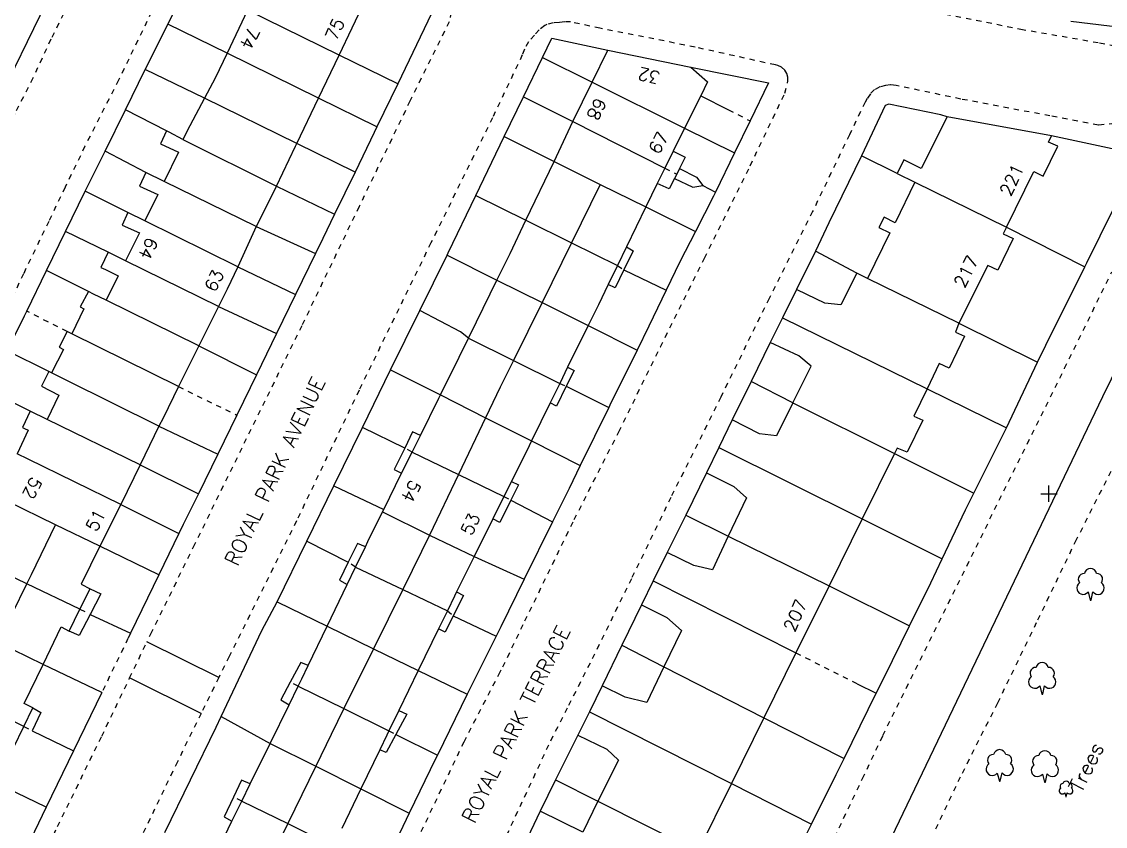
# Model space of a CAD drawing. Extents: x 428500 to 429165, y 435000 to 435500.
# Drawn here: x 428676.7 to 428779.9, y 435090.3 to 435166.9 of the extents above; entities that cross this region are included whole.
import ezdxf

# ---------------------------------------------------------------- set-up
doc = ezdxf.new("R2010")
doc.units = 0
doc.linetypes.add('DASHEDLINE', pattern=[1, 0.5, -0.5])
doc.layers.get('0').update_dxf_attribs({"color": 222})
for name, color, linetype in [('os_Block', 7, 'Continuous'), ('OS_LINE - Boundary', 8, 'Continuous'), ('OS_LINE - Building Division', 8, 'Continuous'), ('OS_LINE - Building Outline', 7, 'Continuous'), ('OS_LINE - Default', 8, 'Continuous'), ('OS_LINE - Edge', 8, 'DASHEDLINE'), ('OS_LINE - Property Closing', 8, 'DASHEDLINE'), ('OS_LINE - Road Or Track', 8, 'DASHEDLINE'), ('OS_LINE - Traffic Calming', 8, 'Continuous'), ('OS_PT - Spot Height', 8, 'Continuous'), ('OS_PT - Vegetation', 8, 'Continuous'), ('OS_SYMB_FILL - Vegetation', 8, 'Continuous'), ('OS_TEXT - Building or Structure', 4, 'Continuous'), ('OS_TEXT - General', 4, 'Continuous'), ('OS_TEXT - Road', 4, 'Continuous')]:
    doc.layers.add(name, color=color, linetype=linetype)
doc.styles.add('AutoTextStyle-2', font='')
doc.styles.get('AutoTextStyle-2').set_extended_font_data('romans-shx')

# ---------------------------------------------------------------- blocks, each defined once
blk = doc.blocks.new('nonconiferousTreesFillSymbol_#669966')
for points in [[(-1.874, 1.097), (-2.01, 0.969), (-2.099, 0.806), (-2.134, 0.623), (-2.112, 0.439), (-2.033, 0.27), (-1.906, 0.134), (-1.744, 0.043), (-1.561, 0.007), (-1.376, 0.028), (-1.207, 0.106), (-1.07, 0.232), (-1.069, 0.235), (-0.868, -0.539), (-0.788, -0.539), (-0.607, 0.244), (-0.607, 0.244), (-0.471, 0.113), (-0.301, 0.031), (-0.115, 0.007), (0.07, 0.041), (0.236, 0.131), (0.364, 0.269), (0.444, 0.439), (0.467, 0.626), (0.43, 0.811), (0.338, 0.975), (0.199, 1.102), (0.287, 1.259), (0.319, 1.436), (0.294, 1.615), (0.212, 1.775), (0.083, 1.901), (-0.08, 1.979), (-0.259, 2), (-0.259, 2), (-0.336, 2.184), (-0.469, 2.331), (-0.644, 2.427), (-0.84, 2.461), (-1.036, 2.427), (-1.211, 2.331), (-1.344, 2.184), (-1.421, 2), (-1.601, 1.978), (-1.764, 1.9), (-1.893, 1.773), (-1.975, 1.611), (-1.999, 1.431), (-1.964, 1.254), (-1.874, 1.097)], [(0.663, -1.113), (0.648, -1.124), (0.634, -1.136), (0.62, -1.148), (0.608, -1.162), (0.596, -1.176), (0.585, -1.192), (0.575, -1.207), (0.566, -1.224), (0.558, -1.241), (0.551, -1.258), (0.545, -1.276), (0.54, -1.294), (0.537, -1.312), (0.535, -1.331), (0.533, -1.349), (0.533, -1.368), (0.534, -1.387), (0.537, -1.405), (0.54, -1.424), (0.545, -1.442), (0.55, -1.459), (0.557, -1.477), (0.565, -1.494), (0.574, -1.51), (0.584, -1.526), (0.595, -1.541), (0.607, -1.556), (0.619, -1.569), (0.633, -1.582), (0.647, -1.594), (0.662, -1.605), (0.678, -1.615), (0.694, -1.624), (0.711, -1.633), (0.729, -1.64), (0.746, -1.645), (0.764, -1.65), (0.783, -1.654), (0.801, -1.656), (0.82, -1.658), (0.838, -1.658), (0.857, -1.657), (0.876, -1.655), (0.894, -1.651), (0.912, -1.647), (0.93, -1.641), (0.947, -1.635), (0.964, -1.627), (0.981, -1.618), (0.997, -1.608), (1.012, -1.597), (1.027, -1.586), (1.04, -1.573), (1.053, -1.559), (1.065, -1.545), (1.066, -1.544), (1.167, -1.931), (1.194, -1.931), (1.297, -1.539), (1.297, -1.539), (1.395, -1.623), (1.52, -1.657), (1.647, -1.636), (1.753, -1.564), (1.819, -1.453), (1.832, -1.324), (1.79, -1.203), (1.7, -1.11), (1.754, -0.997), (1.752, -0.871), (1.695, -0.759), (1.595, -0.684), (1.471, -0.661), (1.413, -0.542), (1.309, -0.46), (1.181, -0.431), (1.052, -0.46), (0.948, -0.542), (0.89, -0.661), (0.766, -0.684), (0.665, -0.76), (0.608, -0.873), (0.608, -0.999), (0.663, -1.113)]]:
    blk.add_lwpolyline(points)
blk = doc.blocks.new('positionedNonconiferousTreeSymbol_#669966')
blk.add_lwpolyline([(-1.074, 0.097), (-1.21, -0.031), (-1.299, -0.194), (-1.334, -0.377), (-1.312, -0.561), (-1.233, -0.73), (-1.106, -0.866), (-0.944, -0.957), (-0.761, -0.993), (-0.576, -0.972), (-0.407, -0.894), (-0.27, -0.768), (-0.269, -0.765), (-0.068, -1.539), (0.012, -1.539), (0.193, -0.756), (0.193, -0.756), (0.329, -0.887), (0.499, -0.969), (0.685, -0.993), (0.87, -0.959), (1.036, -0.869), (1.164, -0.731), (1.244, -0.561), (1.267, -0.374), (1.23, -0.189), (1.138, -0.025), (0.999, 0.102), (1.087, 0.259), (1.119, 0.436), (1.094, 0.615), (1.012, 0.775), (0.883, 0.901), (0.72, 0.979), (0.541, 1), (0.541, 1), (0.464, 1.184), (0.331, 1.331), (0.156, 1.427), (-0.04, 1.461), (-0.236, 1.427), (-0.411, 1.331), (-0.544, 1.184), (-0.621, 1), (-0.801, 0.978), (-0.964, 0.9), (-1.093, 0.773), (-1.175, 0.611), (-1.199, 0.431), (-1.164, 0.254), (-1.074, 0.097)])
blk = doc.blocks.new('spotHeightSymbol_#FF0000')
for points in [[(-0.775, 0), (0.775, 0)], [(0, -0.775), (0, 0.775)]]:
    blk.add_lwpolyline(points)
blk = doc.blocks.new('se2835se')
at = {"layer": 'OS_LINE - Boundary'}
blk.add_lwpolyline([(428715.233, 435000), (428719.674, 435008.665), (428743.487, 435055.655), (428779.682, 435131.22), (428815.718, 435204.722), (428832.863, 435240.282), (428848.739, 435279.652), (428868.741, 435320.451), (428880.806, 435343.787), (428899.38, 435379.188), (428921.605, 435421.416), (428937.268, 435414.537), (428938.062, 435414.06), (428961.345, 435400.778), (428966.055, 435401.784), (428971.029, 435405.699), (428979.231, 435411.52), (428976.6, 435414.85), (428975.54, 435416.16), (428978.13, 435418.08), (428986.08, 435423.98), (428993.201, 435429.142), (429000, 435420.81)], dxfattribs=at)
at = {"layer": 'OS_LINE - Building Division'}
for points in [[(428706.96, 435163.74), (428698.24, 435168.01)], [(428704.99, 435159.64), (428696.29, 435163.92)], [(428731.06, 435161.16), (428739.86, 435156.78)], [(428702.92, 435155.31), (428694.13, 435159.62)], [(428729.22, 435157.4), (428737.98, 435152.98)], [(428692.063, 435155.695), (428700.98, 435151.25)], [(428727.42, 435153.61), (428731.83, 435151.42)], [(428699.05, 435147.4), (428690.3, 435151.69)], [(428731.83, 435151.42), (428729.09, 435145.86)], [(428731.83, 435151.42), (428736.17, 435149.27)], [(428761.77, 435151.63), (428770.52, 435147.35)], [(428697.3, 435143.55), (428688.47, 435147.94)], [(428724.75, 435148), (428729.09, 435145.86)], [(428729.09, 435145.86), (428726.28, 435140.16)], [(428729.09, 435145.86), (428733.46, 435143.69)], [(428695.48, 435139.8), (428686.6, 435144.14)], [(428721.99, 435142.3), (428726.28, 435140.16)], [(428765.98, 435138.2), (428757.26, 435142.46)], [(428693.61, 435136.03), (428684.76, 435140.381)], [(428726.28, 435140.16), (428723.55, 435134.64)], [(428726.28, 435140.16), (428730.67, 435137.96)], [(428749.17, 435138.71), (428762.95, 435131.95)], [(428691.65, 435132.15), (428681.49, 435137.18)], [(428719.27, 435136.77), (428723.55, 435134.64)], [(428723.55, 435134.64), (428722.3, 435132.1), (428720.9, 435129.19)], [(428723.55, 435134.64), (428727.97, 435132.44)], [(428689.8, 435128.37), (428680.961, 435132.772), (428679.58, 435133.46)], [(428716.6, 435131.36), (428720.9, 435129.19)], [(428750.17, 435130.61), (428759.84, 435125.78)], [(428688.01, 435124.71), (428679.16, 435129.02)], [(428720.9, 435129.19), (428718.31, 435123.77)], [(428720.9, 435129.19), (428725.28, 435126.98)], [(428686.17, 435120.93), (428677.35, 435125.241), (428676.3, 435125.754)], [(428713.9, 435125.9), (428718.31, 435123.77)], [(428743.11, 435126.34), (428756.76, 435119.54)], [(428718.31, 435123.77), (428715.55, 435118.01)], [(428718.31, 435123.77), (428722.65, 435121.67)], [(428679.95, 435118.99), (428675.4, 435121.2)], [(428711.1, 435120.23), (428715.55, 435118.01)], [(428677.22, 435113.37), (428677.65, 435114.25), (428679.95, 435118.99)], [(428684.17, 435116.94), (428679.95, 435118.99)], [(428715.55, 435118.01), (428714.8, 435116.45), (428713.01, 435112.82)], [(428715.55, 435118.01), (428719.82, 435115.97)], [(428744.02, 435117.91), (428753.61, 435113.16)], [(428677.22, 435113.37), (428671.61, 435116.07)], [(428708.53, 435114.96), (428713.01, 435112.82)], [(428674.46, 435107.76), (428677.22, 435113.37)], [(428682.28, 435110.94), (428677.22, 435113.37)], [(428736.87, 435113.64), (428750.46, 435106.78)], [(428713.01, 435112.82), (428710.23, 435107.18)], [(428713.01, 435112.82), (428717.27, 435110.79)], [(428705.82, 435109.33), (428710.23, 435107.18)], [(428678.77, 435105.69), (428674.46, 435107.76)], [(428710.23, 435107.18), (428707.42, 435101.47)], [(428710.23, 435107.18), (428714.5, 435105.11)], [(428737.89, 435105.46), (428747.41, 435100.6)], [(428703.07, 435103.62), (428707.42, 435101.47)], [(428676.94, 435099.78), (428671.74, 435102.3)], [(428707.42, 435101.47), (428706.2, 435099), (428704.73, 435095.98)], [(428707.42, 435101.47), (428711.7, 435099.35)], [(428730.79, 435101.18), (428744.31, 435094.33)], [(428700.39, 435098.16), (428704.73, 435095.98)], [(428704.73, 435095.98), (428702.06, 435090.51)], [(428704.73, 435095.98), (428709.03, 435093.82)], [(428697.69, 435092.66), (428702.06, 435090.51)], [(428731.61, 435092.65), (428741.11, 435087.86)], [(428702.06, 435090.51), (428699.34, 435084.92)], [(428702.06, 435090.51), (428706.4, 435088.38)]]:
    blk.add_lwpolyline(points, dxfattribs=at)
at = {"layer": 'OS_LINE - Building Outline'}
for points in [[(428674.263, 435158.899), (428679.1, 435168.75)], [(428698.24, 435168.01), (428696.29, 435163.92)], [(428706.96, 435163.74), (428709.45, 435168.95)], [(428787.7, 435165.6), (428776.65, 435166.95)], [(428696.29, 435163.92), (428695.15, 435161.55), (428694.13, 435159.62)], [(428731.06, 435161.16), (428732.55, 435164.2)], [(428732.55, 435164.2), (428740.45, 435162.6)], [(428704.99, 435159.64), (428706.96, 435163.74)], [(428740.45, 435162.6), (428742.05, 435161.2), (428741.39, 435159.86)], [(428729.22, 435157.4), (428731.06, 435161.16)], [(428741.39, 435159.86), (428739.86, 435156.78)], [(428694.13, 435159.62), (428692.75, 435157), (428692.063, 435155.695)], [(428702.92, 435155.31), (428704.99, 435159.64)], [(428764.85, 435157.85), (428762.4, 435152.95), (428760.75, 435153.75), (428760.1, 435152.45)], [(428774.8, 435156.05), (428764.85, 435157.85)], [(428727.42, 435153.61), (428729.22, 435157.4)], [(428739.86, 435156.78), (428738.77, 435154.57)], [(428690.51, 435156.52), (428689.95, 435155.3), (428691.65, 435154.5), (428690.3, 435151.69)], [(428692.063, 435155.695), (428690.771, 435156.382), (428690.51, 435156.52)], [(428770.52, 435147.35), (428773.1, 435152.65), (428774, 435152.2), (428775.4, 435155.05), (428774.5, 435155.45), (428774.8, 435156.05)], [(428700.98, 435151.25), (428702.8, 435155.05), (428702.92, 435155.31)], [(428738.77, 435154.57), (428737.98, 435152.98)], [(428724.75, 435148), (428727.42, 435153.61)], [(428688.55, 435152.55), (428687.95, 435151.25), (428689.7, 435150.45), (428688.47, 435147.94)], [(428690.3, 435151.69), (428688.55, 435152.55)], [(428737.98, 435152.98), (428737.25, 435151.5)], [(428760.1, 435152.45), (428761.77, 435151.63)], [(428737.25, 435151.5), (428736.17, 435149.27)], [(428761.77, 435151.63), (428759.9, 435147.75), (428758.85, 435148.3), (428758.35, 435147.3), (428759.4, 435146.8), (428757.26, 435142.46)], [(428700.98, 435151.25), (428699.05, 435147.4)], [(428686.85, 435148.75), (428686.3, 435147.55), (428687.95, 435146.8), (428686.6, 435144.14)], [(428688.47, 435147.94), (428686.85, 435148.75)], [(428736.17, 435149.27), (428734.32, 435145.47)], [(428699.05, 435147.4), (428697.3, 435143.55)], [(428721.99, 435142.3), (428723.25, 435144.85), (428724.75, 435148)], [(428770.52, 435147.35), (428770.2, 435146.7), (428771.15, 435146.25), (428769.7, 435143.25), (428768.75, 435143.7), (428765.98, 435138.2)], [(428734.32, 435145.47), (428733.46, 435143.69)], [(428684.95, 435144.95), (428684.25, 435143.5), (428684.7, 435143.3), (428685.901, 435142.712), (428684.76, 435140.381)], [(428686.6, 435144.14), (428684.95, 435144.95)], [(428697.3, 435143.55), (428696.3, 435141.45), (428695.48, 435139.8)], [(428733.46, 435143.69), (428732.59, 435141.88)], [(428719.27, 435136.77), (428720.03, 435138.31), (428721.99, 435142.3)], [(428756.25, 435142.95), (428754.75, 435139.95), (428753.2, 435140.1), (428751.507, 435140.915), (428750.5, 435141.4)], [(428757.26, 435142.46), (428756.25, 435142.95)], [(428683.1, 435141.2), (428682.3, 435139.75), (428682.65, 435139.55), (428681.49, 435137.18)], [(428684.76, 435140.381), (428683.561, 435140.972), (428683.1, 435141.2)], [(428732.59, 435141.88), (428731.65, 435139.95), (428730.67, 435137.96)], [(428750.5, 435141.4), (428749.17, 435138.71)], [(428695.48, 435139.8), (428693.61, 435136.03)], [(428749.17, 435138.71), (428748, 435136.35)], [(428765.98, 435138.2), (428765.65, 435137.35), (428766.5, 435136.95), (428765.05, 435133.9), (428764.1, 435134.35), (428762.95, 435131.95)], [(428681.05, 435137.4), (428680.3, 435135.9), (428680.719, 435135.69), (428679.58, 435133.46)], [(428681.49, 435137.18), (428681.05, 435137.4)], [(428730.67, 435137.96), (428728.72, 435133.99)], [(428693.61, 435136.03), (428691.65, 435132.15)], [(428716.6, 435131.36), (428718.38, 435134.96), (428719.27, 435136.77)], [(428750.17, 435130.61), (428751.9, 435134.1), (428750.75, 435135.1), (428748, 435136.35)], [(428728.72, 435133.99), (428727.97, 435132.44)], [(428679.3, 435133.6), (428678.6, 435132.2), (428680.25, 435131.35), (428679.16, 435129.02)], [(428679.58, 435133.46), (428679.3, 435133.6)], [(428691.65, 435132.15), (428690.2, 435129.15), (428689.8, 435128.37)], [(428727.97, 435132.44), (428727.06, 435130.6)], [(428762.95, 435131.95), (428761.7, 435129.35), (428762.55, 435128.95), (428761.05, 435125.9), (428760.1, 435126.3), (428759.84, 435125.78)], [(428714.7, 435127.5), (428716.45, 435131.05), (428716.6, 435131.36)], [(428677.55, 435129.8), (428676.8, 435128.25), (428677.003, 435128.159), (428677.346, 435128.004), (428677.343, 435127.998), (428676.3, 435125.754)], [(428679.16, 435129.02), (428677.55, 435129.8)], [(428727.06, 435130.6), (428725.28, 435126.98)], [(428750.17, 435130.61), (428748.6, 435127.45), (428747, 435127.65), (428744.4, 435129)], [(428744.4, 435129), (428743.11, 435126.34)], [(428689.8, 435128.37), (428688.01, 435124.71)], [(428713.9, 435125.9), (428714.7, 435127.5)], [(428725.28, 435126.98), (428725.05, 435126.5), (428723.36, 435123.1)], [(428712.91, 435123.89), (428713.9, 435125.9)], [(428743.11, 435126.34), (428741.95, 435123.95)], [(428759.84, 435125.78), (428756.76, 435119.54)], [(428688.01, 435124.71), (428686.17, 435120.93)], [(428711.2, 435120.43), (428712.91, 435123.89)], [(428741.95, 435123.95), (428744.55, 435122.65), (428745.75, 435121.55), (428744.02, 435117.91)], [(428723.36, 435123.1), (428722.65, 435121.67)], [(428722.65, 435121.67), (428721.61, 435119.57)], [(428686.17, 435120.93), (428684.17, 435116.94)], [(428709.46, 435116.9), (428709.7, 435117.4), (428711.1, 435120.23)], [(428711.1, 435120.23), (428711.2, 435120.43)], [(428721.61, 435119.57), (428719.82, 435115.97)], [(428756.76, 435119.54), (428753.61, 435113.16)], [(428744.02, 435117.91), (428742.5, 435114.7), (428740.75, 435115.1), (428738.2, 435116.35)], [(428684.17, 435116.94), (428682.39, 435113.33), (428683.25, 435112.9)], [(428708.53, 435114.96), (428709.46, 435116.9)], [(428738.2, 435116.35), (428736.87, 435113.64)], [(428719.82, 435115.97), (428719.79, 435115.91), (428718.15, 435112.6)], [(428707.72, 435113.29), (428708.53, 435114.96)], [(428705.82, 435109.33), (428707.72, 435113.29)], [(428736.87, 435113.64), (428735.75, 435111.35)], [(428682.28, 435110.94), (428683.25, 435112.9)], [(428718.15, 435112.6), (428717.95, 435112.2), (428717.27, 435110.79)], [(428753.61, 435113.16), (428750.46, 435106.78)], [(428735.75, 435111.35), (428738.15, 435110.15), (428739.55, 435108.9), (428737.89, 435105.46)], [(428681.25, 435108.85), (428682.28, 435110.94)], [(428717.27, 435110.79), (428716.42, 435109.06)], [(428678.77, 435105.69), (428680.5, 435109.25), (428681.25, 435108.85)], [(428704.01, 435105.57), (428705.82, 435109.33)], [(428716.42, 435109.06), (428714.5, 435105.11)], [(428750.46, 435106.78), (428747.41, 435100.6)], [(428677.8, 435101.55), (428676.95, 435101.95), (428678.77, 435105.69)], [(428703.07, 435103.62), (428703.4, 435104.3), (428704.01, 435105.57)], [(428714.5, 435105.11), (428712.64, 435101.28)], [(428737.89, 435105.46), (428736.25, 435102.05), (428734.2, 435102.55), (428732, 435103.65)], [(428702.19, 435101.83), (428703.07, 435103.62)], [(428732, 435103.65), (428730.79, 435101.18)], [(428676.94, 435099.78), (428677.8, 435101.55)], [(428700.39, 435098.16), (428702.19, 435101.83)], [(428712.64, 435101.28), (428711.7, 435099.35)], [(428730.79, 435101.18), (428729.7, 435098.95)], [(428747.41, 435100.6), (428744.31, 435094.33)], [(428673.45, 435094.77), (428675.1, 435098.15), (428675.95, 435097.75), (428676.94, 435099.78)], [(428711.7, 435099.35), (428711.5, 435098.95), (428710.82, 435097.54)], [(428729.7, 435098.95), (428732.45, 435097.6), (428733.55, 435096.55), (428731.61, 435092.65)], [(428698.5, 435094.3), (428700.39, 435098.16)], [(428710.82, 435097.54), (428709.03, 435093.82)], [(428697.69, 435092.66), (428698.5, 435094.3)], [(428709.03, 435093.82), (428707.2, 435090.05)], [(428744.31, 435094.33), (428741.11, 435087.86)], [(428696.75, 435090.75), (428696.9, 435091.05), (428697.69, 435092.66)], [(428731.61, 435092.65), (428730.15, 435089.7), (428726.1, 435091.7)], [(428726.1, 435091.7), (428724.59, 435088.5)], [(428694.98, 435087.11), (428696.75, 435090.75)]]:
    blk.add_lwpolyline(points, dxfattribs=at)
at = {"layer": 'OS_LINE - Default'}
for points in [[(428690.66, 435166.7), (428692.69, 435170.73)], [(428709.45, 435168.95), (428715.75, 435167.7), (428712.54, 435161.01)], [(428688.5, 435162.37), (428689.3, 435164), (428690.66, 435166.7)], [(428696.29, 435163.92), (428690.66, 435166.7)], [(428726.31, 435163.52), (428727.2, 435165.35), (428732.55, 435164.2)], [(428712.54, 435161.01), (428706.96, 435163.74)], [(428724.51, 435159.77), (428726.31, 435163.52)], [(428726.31, 435163.52), (428731.06, 435161.16)], [(428686.6, 435158.52), (428688.5, 435162.37)], [(428694.13, 435159.62), (428688.5, 435162.37)], [(428740.45, 435162.6), (428747.85, 435161.1), (428746.09, 435157.48)], [(428712.54, 435161.01), (428710.56, 435156.89)], [(428722.67, 435155.97), (428724.51, 435159.77)], [(428724.51, 435159.77), (428729.22, 435157.4)], [(428741.39, 435159.86), (428744.038, 435158.519)], [(428710.56, 435156.89), (428704.99, 435159.64)], [(428764.85, 435157.85), (428764.25, 435158.05), (428759.3, 435159.05), (428758.95, 435158.95), (428756.7, 435154.15)], [(428684.67, 435154.59), (428686.6, 435158.52)], [(428690.51, 435156.52), (428686.6, 435158.52)], [(428710.56, 435156.89), (428710.3, 435156.35), (428708.47, 435152.59)], [(428739.86, 435156.78), (428744.6, 435154.42)], [(428746.09, 435157.48), (428744.6, 435154.42)], [(428719.97, 435150.37), (428721.5, 435153.55), (428722.67, 435155.97)], [(428722.67, 435155.97), (428727.42, 435153.61)], [(428777.96, 435143.57), (428778.15, 435143.95), (428783.25, 435154.25), (428774.8, 435156.05)], [(428682.78, 435150.76), (428682.85, 435150.9), (428684.67, 435154.59)], [(428688.55, 435152.55), (428684.67, 435154.59)], [(428708.47, 435152.59), (428702.92, 435155.31)], [(428738.77, 435154.57), (428739.9, 435154), (428739.37, 435152.94)], [(428744.6, 435154.42), (428742.79, 435150.68)], [(428756.7, 435154.15), (428753.6, 435147.75), (428752.31, 435145.07)], [(428760.1, 435152.45), (428756.7, 435154.15)], [(428708.47, 435152.59), (428706.53, 435148.58)], [(428739.37, 435152.94), (428739.11, 435152.41)], [(428739.37, 435152.94), (428741, 435152.1), (428741.6, 435151.3)], [(428738.89, 435151.98), (428738.4, 435151), (428737.25, 435151.5)], [(428739.11, 435152.41), (428738.89, 435151.98)], [(428738.89, 435151.98), (428740.65, 435151.15), (428741.6, 435151.3)], [(428680.91, 435146.92), (428682.78, 435150.76)], [(428686.85, 435148.75), (428682.78, 435150.76)], [(428700.98, 435151.25), (428706.53, 435148.58)], [(428742.79, 435150.68), (428742.6, 435150.3), (428740.88, 435146.94)], [(428741.6, 435151.3), (428742.79, 435150.68)], [(428717.24, 435144.68), (428717.35, 435144.9), (428719.97, 435150.37)], [(428719.97, 435150.37), (428724.75, 435148)], [(428706.53, 435148.58), (428705.4, 435146.25), (428704.71, 435144.82)], [(428736.17, 435149.27), (428740.88, 435146.94)], [(428699.05, 435147.4), (428704.71, 435144.82)], [(428770.52, 435147.35), (428777.96, 435143.57)], [(428679.1, 435143.2), (428680.91, 435146.92)], [(428684.95, 435144.95), (428680.91, 435146.92)], [(428740.88, 435146.94), (428739.4, 435144.05), (428738.09, 435141.33)], [(428734.32, 435145.47), (428734.95, 435145.1), (428734.08, 435143.28)], [(428704.71, 435144.82), (428702.81, 435140.92)], [(428714.65, 435139.42), (428717.24, 435144.68)], [(428717.24, 435144.68), (428721.99, 435142.3)], [(428752.31, 435145.07), (428750.5, 435141.4)], [(428756.25, 435142.95), (428752.31, 435145.07)], [(428677.22, 435139.34), (428679.1, 435143.2)], [(428683.1, 435141.2), (428679.1, 435143.2)], [(428697.3, 435143.55), (428702.81, 435140.92)], [(428734.08, 435143.28), (428733.25, 435141.55), (428732.59, 435141.88)], [(428734.08, 435143.28), (428738.09, 435141.33)], [(428773.48, 435134.48), (428774.25, 435136.1), (428777.96, 435143.57)], [(428738.09, 435141.33), (428736.45, 435137.9), (428735.33, 435135.63)], [(428702.81, 435140.92), (428701, 435137.2)], [(428675.34, 435135.55), (428677, 435138.9), (428677.22, 435139.34)], [(428695.48, 435139.8), (428701, 435137.2)], [(428711.85, 435133.75), (428714.65, 435139.42)], [(428719.27, 435136.77), (428718.53, 435137.36), (428714.65, 435139.42)], [(428765.98, 435138.2), (428773.48, 435134.48)], [(428701, 435137.2), (428699.1, 435133.28)], [(428730.67, 435137.96), (428735.33, 435135.63)], [(428693.61, 435136.03), (428699.1, 435133.28)], [(428748, 435136.35), (428746.2, 435132.63)], [(428679.3, 435133.6), (428675.34, 435135.55)], [(428735.33, 435135.63), (428732.75, 435130.4), (428732.63, 435130.16)], [(428728.72, 435133.99), (428729.35, 435133.7), (428728.59, 435132.18)], [(428770.51, 435128.24), (428773.48, 435134.48)], [(428699.1, 435133.28), (428698.5, 435132.05), (428697.22, 435129.44)], [(428709.17, 435128.26), (428711.85, 435133.75)], [(428711.85, 435133.75), (428716.6, 435131.36)], [(428677.55, 435129.8), (428673.48, 435131.81)], [(428728.59, 435132.18), (428727.65, 435130.3), (428727.06, 435130.6)], [(428728.59, 435132.18), (428732.63, 435130.16)], [(428746.2, 435132.63), (428744.4, 435129)], [(428750.17, 435130.61), (428746.2, 435132.63)], [(428762.95, 435131.95), (428770.51, 435128.24)], [(428732.63, 435130.16), (428729.92, 435124.64)], [(428697.22, 435129.44), (428695.4, 435125.73)], [(428689.8, 435128.37), (428695.4, 435125.73)], [(428706.45, 435122.7), (428709.17, 435128.26)], [(428713.2, 435126.3), (428709.17, 435128.26)], [(428714.7, 435127.5), (428713.95, 435127.85), (428713.2, 435126.3)], [(428767.4, 435122), (428770.35, 435127.9), (428770.51, 435128.24)], [(428725.28, 435126.98), (428729.92, 435124.64)], [(428695.4, 435125.73), (428693.55, 435121.95)], [(428713.2, 435126.3), (428712.2, 435124.25), (428712.91, 435123.89)], [(428759.84, 435125.78), (428767.4, 435122)], [(428688.01, 435124.71), (428693.55, 435121.95)], [(428729.92, 435124.64), (428728.85, 435122.45), (428727.29, 435119.28)], [(428741.95, 435123.95), (428739.99, 435119.9)], [(428703.87, 435117.42), (428706.45, 435122.7)], [(428706.45, 435122.7), (428711.2, 435120.43)], [(428723.36, 435123.1), (428724.05, 435122.8), (428723.32, 435121.34)], [(428693.55, 435121.95), (428692.1, 435119), (428691.69, 435118.15)], [(428764.38, 435115.73), (428766.6, 435120.4), (428767.4, 435122)], [(428686.17, 435120.93), (428691.69, 435118.15)], [(428723.32, 435121.34), (428722.25, 435119.2), (428721.61, 435119.57)], [(428723.32, 435121.34), (428727.29, 435119.28)], [(428739.99, 435119.9), (428738.2, 435116.35)], [(428739.99, 435119.9), (428744.02, 435117.91)], [(428756.76, 435119.54), (428764.38, 435115.73)], [(428727.29, 435119.28), (428724.58, 435113.79)], [(428691.69, 435118.15), (428689.78, 435114.21)], [(428701.05, 435111.65), (428703.87, 435117.42)], [(428703.87, 435117.42), (428707.83, 435115.41)], [(428689.78, 435114.21), (428684.17, 435116.94)], [(428709.46, 435116.9), (428708.7, 435117.2), (428707.83, 435115.41)], [(428707.83, 435115.41), (428707, 435113.7), (428707.72, 435113.29)], [(428719.82, 435115.97), (428724.58, 435113.79)], [(428761.28, 435109.36), (428763.3, 435113.45), (428764.38, 435115.73)], [(428689.78, 435114.21), (428687.09, 435108.65)], [(428724.58, 435113.79), (428722.35, 435109.25), (428721.92, 435108.39)], [(428683.25, 435112.9), (428684.25, 435112.4), (428683.24, 435110.45)], [(428718.15, 435112.6), (428718.8, 435112.25), (428717.83, 435110.31)], [(428753.61, 435113.16), (428761.28, 435109.36)], [(428695.73, 435100.71), (428699.6, 435108.9), (428701.05, 435111.65)], [(428701.05, 435111.65), (428705.82, 435109.33)], [(428735.75, 435111.35), (428733.88, 435107.51)], [(428683.24, 435110.45), (428682.2, 435108.45), (428681.25, 435108.85)], [(428683.24, 435110.45), (428687.09, 435108.65)], [(428717.83, 435110.31), (428717.05, 435108.75), (428716.42, 435109.06)], [(428717.83, 435110.31), (428721.92, 435108.39)], [(428758.1, 435102.93), (428758.85, 435104.45), (428761.28, 435109.36)], [(428721.92, 435108.39), (428719.15, 435102.85)], [(428733.88, 435107.51), (428732, 435103.65)], [(428733.88, 435107.51), (428737.89, 435105.46)], [(428684.36, 435103.02), (428678.77, 435105.69)], [(428704.01, 435105.57), (428703.3, 435105.85), (428702.31, 435104)], [(428714.5, 435105.11), (428719.15, 435102.85)], [(428702.31, 435104), (428701.4, 435102.3), (428702.19, 435101.83)], [(428684.36, 435103.02), (428681.65, 435097.45)], [(428755.04, 435096.71), (428758.1, 435102.93)], [(428756.28, 435103.847), (428758.1, 435102.93)], [(428719.15, 435102.85), (428716.32, 435097.04)], [(428677.8, 435101.55), (428678.55, 435101.1), (428677.74, 435099.36)], [(428712.64, 435101.28), (428713.4, 435100.95), (428712.37, 435099.02)], [(428690.36, 435089.67), (428695.25, 435099.7), (428695.73, 435100.71)], [(428695.73, 435100.71), (428700.39, 435098.16)], [(428747.41, 435100.6), (428755.04, 435096.71)], [(428677.74, 435099.36), (428681.65, 435097.45)], [(428712.37, 435099.02), (428711.45, 435097.3), (428710.82, 435097.54)], [(428712.37, 435099.02), (428716.32, 435097.04)], [(428729.7, 435098.95), (428727.55, 435094.7)], [(428681.65, 435097.45), (428679.07, 435092.07)], [(428716.32, 435097.04), (428716.15, 435096.7), (428713.64, 435091.5)], [(428751.94, 435090.46), (428754.3, 435095.2), (428755.04, 435096.71)], [(428679.07, 435092.07), (428673.45, 435094.77)], [(428727.55, 435094.7), (428726.1, 435091.7)], [(428727.55, 435094.7), (428731.61, 435092.65)], [(428698.5, 435094.3), (428697.65, 435094.65), (428696.9, 435093.05)], [(428709.03, 435093.82), (428713.64, 435091.5)], [(428744.31, 435094.33), (428751.94, 435090.46)], [(428696.9, 435093.05), (428696, 435091.15), (428696.75, 435090.75)], [(428679.07, 435092.07), (428676.47, 435086.64)], [(428713.64, 435091.5), (428712.75, 435089.65), (428710.95, 435086.13)], [(428748.74, 435084), (428749.6, 435085.75), (428751.94, 435090.46)]]:
    blk.add_lwpolyline(points, dxfattribs=at)
at = {"layer": 'OS_LINE - Edge'}
blk.add_lwpolyline([(428687.09, 435108.65), (428686.85, 435108.15), (428684.36, 435103.02)], dxfattribs=at)
at = {"layer": 'OS_LINE - Property Closing'}
for points in [[(428744.038, 435158.519), (428746.09, 435157.48)], [(428737.98, 435152.98), (428739.11, 435152.41)], [(428733.46, 435143.69), (428734.08, 435143.28)], [(428681.05, 435137.4), (428677.22, 435139.34)], [(428691.65, 435132.15), (428697.22, 435129.44)], [(428727.97, 435132.44), (428728.59, 435132.18)], [(428713.9, 435125.9), (428713.2, 435126.3)], [(428722.65, 435121.67), (428723.32, 435121.34)], [(428708.53, 435114.96), (428707.83, 435115.41)], [(428682.28, 435110.94), (428683.24, 435110.45)], [(428717.27, 435110.79), (428717.83, 435110.31)], [(428750.46, 435106.78), (428756.28, 435103.847)], [(428703.07, 435103.62), (428702.31, 435104)], [(428676.94, 435099.78), (428677.74, 435099.36)], [(428711.7, 435099.35), (428712.37, 435099.02)], [(428697.69, 435092.66), (428696.9, 435093.05)]]:
    blk.add_lwpolyline(points, dxfattribs=at)
at = {"layer": 'OS_LINE - Road Or Track'}
for points in [[(428683.6, 435175.05), (428683.8, 435174.65), (428683.85, 435174.25), (428683.85, 435173.85), (428683.7, 435173.45), (428683.5, 435173.1), (428681.6, 435169.45), (428679.5, 435165.25), (428677.8, 435161.55), (428676.05, 435158.15), (428674.9, 435155.6), (428674.45, 435155.2), (428673.95, 435154.9), (428673.5, 435154.55)], [(428692.2, 435173.35), (428691.6, 435172.75), (428691.1, 435172), (428690.7, 435171.35), (428690.4, 435170.55), (428685.95, 435161.35), (428682.75, 435155.05), (428680.86, 435151.14)], [(428717.6, 435168.15), (428717.6, 435167.8), (428717.45, 435166.9), (428713.7, 435159.35), (428708.85, 435149.3), (428703.4, 435137.95), (428693.18, 435117.1), (428689.1, 435108.75), (428688.65, 435107.82)], [(428788.93, 435162.29), (428784.2, 435162.95), (428780.85, 435164.6), (428779.25, 435164.9), (428772.05, 435166.15), (428764.3, 435167.7), (428763.8, 435167.85), (428763.4, 435168.2), (428763.05, 435168.65)], [(428749.6, 435162), (428749.4, 435162.3), (428749.1, 435162.6), (428748.75, 435162.75), (428748.5, 435162.8), (428740.85, 435164.5), (428731.8, 435166.3), (428729, 435166.9), (428728.45, 435166.9), (428727.95, 435166.85), (428727.35, 435166.8), (428726.75, 435166.65), (428726.55, 435166.55)], [(428726.55, 435166.55), (428726, 435166.15), (428725.55, 435165.65), (428725, 435165), (428724.6, 435164.3), (428724.4, 435163.75), (428721.55, 435157.75), (428715.7, 435145.85), (428708.85, 435131.8), (428702.9, 435119.35), (428696.5, 435106.45), (428695.5, 435104.43)], [(428714.35, 435088.85), (428718.85, 435098.3), (428722.17, 435104.72), (428722.55, 435105.45), (428723.84, 435108.14), (428724.65, 435109.82), (428729.35, 435119.5), (428733.6, 435127.85), (428737.55, 435135.95), (428741.75, 435144.4), (428746.1, 435153.2), (428749.4, 435160.1), (428749.7, 435161.3), (428749.7, 435161.65), (428749.6, 435162)], [(428786.39, 435156.69), (428786.38, 435156.69), (428786.29, 435156.72), (428786.2, 435156.75), (428786.11, 435156.78), (428786.02, 435156.8), (428785.92, 435156.82), (428785.83, 435156.83), (428785.74, 435156.84), (428785.64, 435156.85), (428782.79, 435157.4), (428779.26, 435157.06), (428774.65, 435157.95), (428766.15, 435159.55), (428760, 435160.85), (428759.45, 435160.9), (428759, 435160.85), (428758.45, 435160.7), (428757.95, 435160.45)], [(428757.95, 435160.45), (428757.55, 435160.05), (428757.25, 435159.6), (428757.05, 435159.25), (428755.55, 435156.15), (428752.05, 435148.85), (428747.9, 435140.55), (428743.3, 435131.15), (428738.55, 435121.6), (428734.8, 435113.85), (428730.85, 435105.8), (428730.39, 435104.9), (428728.67, 435101.51), (428726.9, 435098), (428722.9, 435089.4), (428718.6, 435080.95), (428714.05, 435071.6), (428710.2, 435063.9), (428706.1, 435055.3), (428702.9, 435048.8), (428702.1, 435047.1), (428702.05, 435046.8), (428702.1, 435046.45)], [(428752.85, 435086.5), (428756.8, 435094.8), (428758.75, 435098.92), (428770.7, 435123.1), (428776.05, 435133.9), (428780.55, 435143.1)], [(428680.86, 435151.14), (428679.3, 435147.9), (428676.9, 435142.9)], [(428793.66, 435151.19), (428792.75, 435149.4), (428788.8, 435141.05), (428784.65, 435132.75), (428781.35, 435125.85), (428777.15, 435117.55), (428773.35, 435109.65), (428769.65, 435102), (428766.1, 435094.95), (428762.15, 435086.6), (428758.75, 435080), (428754.8, 435071.85), (428751.05, 435064), (428746.85, 435055.4), (428743.6, 435048.9), (428740.2, 435042.05), (428737.88, 435037.25)], [(428676.9, 435142.9), (428675.05, 435139.05), (428671.15, 435131.1), (428669.72, 435128.2)], [(428687.01, 435104.39), (428688.65, 435107.82)], [(428661.9, 435053.85), (428662.2, 435054.05), (428662.45, 435054.35), (428662.9, 435054.9), (428663.25, 435055.5), (428663.3, 435055.75), (428666.15, 435061.5), (428669.25, 435067.9), (428672.55, 435074.8), (428676.25, 435082.3), (428680.15, 435090.25), (428684.35, 435098.85), (428687.01, 435104.39)], [(428695.5, 435104.43), (428693.82, 435101.02)], [(428693.82, 435101.02), (428691.55, 435096.4), (428684.3, 435081.3), (428678, 435068.4), (428672, 435056.2), (428670.85, 435053.8), (428670.75, 435053.4), (428670.8, 435053), (428670.9, 435052.6)]]:
    blk.add_lwpolyline(points, dxfattribs=at)
at = {"layer": 'OS_LINE - Traffic Calming'}
for points in [[(428695.5, 435104.43), (428688.65, 435107.82)], [(428693.82, 435101.02), (428687.01, 435104.39)]]:
    blk.add_lwpolyline(points, dxfattribs=at)
at = {"layer": 'OS_PT - Spot Height'}
blk.add_blockref('spotHeightSymbol_#FF0000', (428774.55, 435121.95), dxfattribs=at)
at = {"layer": 'OS_PT - Vegetation'}
for p in [(428778.55, 435113.35), (428773.95, 435104.4), (428769.9, 435096.1)]:
    blk.add_blockref('positionedNonconiferousTreeSymbol_#669966', p, dxfattribs=at)
at = {"layer": 'OS_SYMB_FILL - Vegetation'}
blk.add_blockref('nonconiferousTreesFillSymbol_#669966', (428775, 435095), dxfattribs=at)
at = {"layer": 'OS_TEXT - Building or Structure', "char_height": 1.2, "attachment_point": 8, "style": 'AutoTextStyle-2'}
for s, insert, rotation in [('75', (428707.1, 435165.95), 65.5), ('74', (428697.9, 435165.6), 244.7), ('32', (428736.6, 435162.35), 167.2), ('68', (428730.95, 435158.85), 243.8), ('67', (428737.9, 435155.1), 61.6), ('221', (428771.55, 435151.6), 65.2), ('64', (428688.25, 435145.55), 245.2), ('217', (428767.2, 435142.85), 63.4), ('63', (428695.6, 435142), 64.7), ('52', (428677.2, 435122.75), 242.9), ('54', (428713.3, 435122.45), 242.8), ('51', (428684.3, 435119.15), 63), ('53', (428720, 435118.8), 64.9), ('207', (428750.95, 435110.1), 66.3)]:
    blk.add_mtext(s, dxfattribs=dict(at, insert=insert, rotation=rotation))
at = {"layer": 'OS_TEXT - General', "insert": (428777.64, 435093.38), "char_height": 1.4, "attachment_point": 7, "rotation": 63.6, "style": 'AutoTextStyle-2'}
blk.add_mtext('Trees', dxfattribs=at)
at = {"layer": 'OS_TEXT - Road', "char_height": 1.4, "attachment_point": 5, "style": 'AutoTextStyle-2'}
for s, insert, rotation in [('ROYAL\\~PARK\\~AVENUE', (428700.85, 435124.1), 64.5), ('ROYAL\\~PARK\\~TERRACE', (428723.8, 435100), 63.5)]:
    blk.add_mtext(s, dxfattribs=dict(at, insert=insert, rotation=rotation))

msp = doc.modelspace()

# ---------------------------------------------------------------- block references
at = {"layer": 'os_Block'}
msp.add_blockref('se2835se', (0, 0), dxfattribs=at)

doc.saveas('drawing.dxf')
